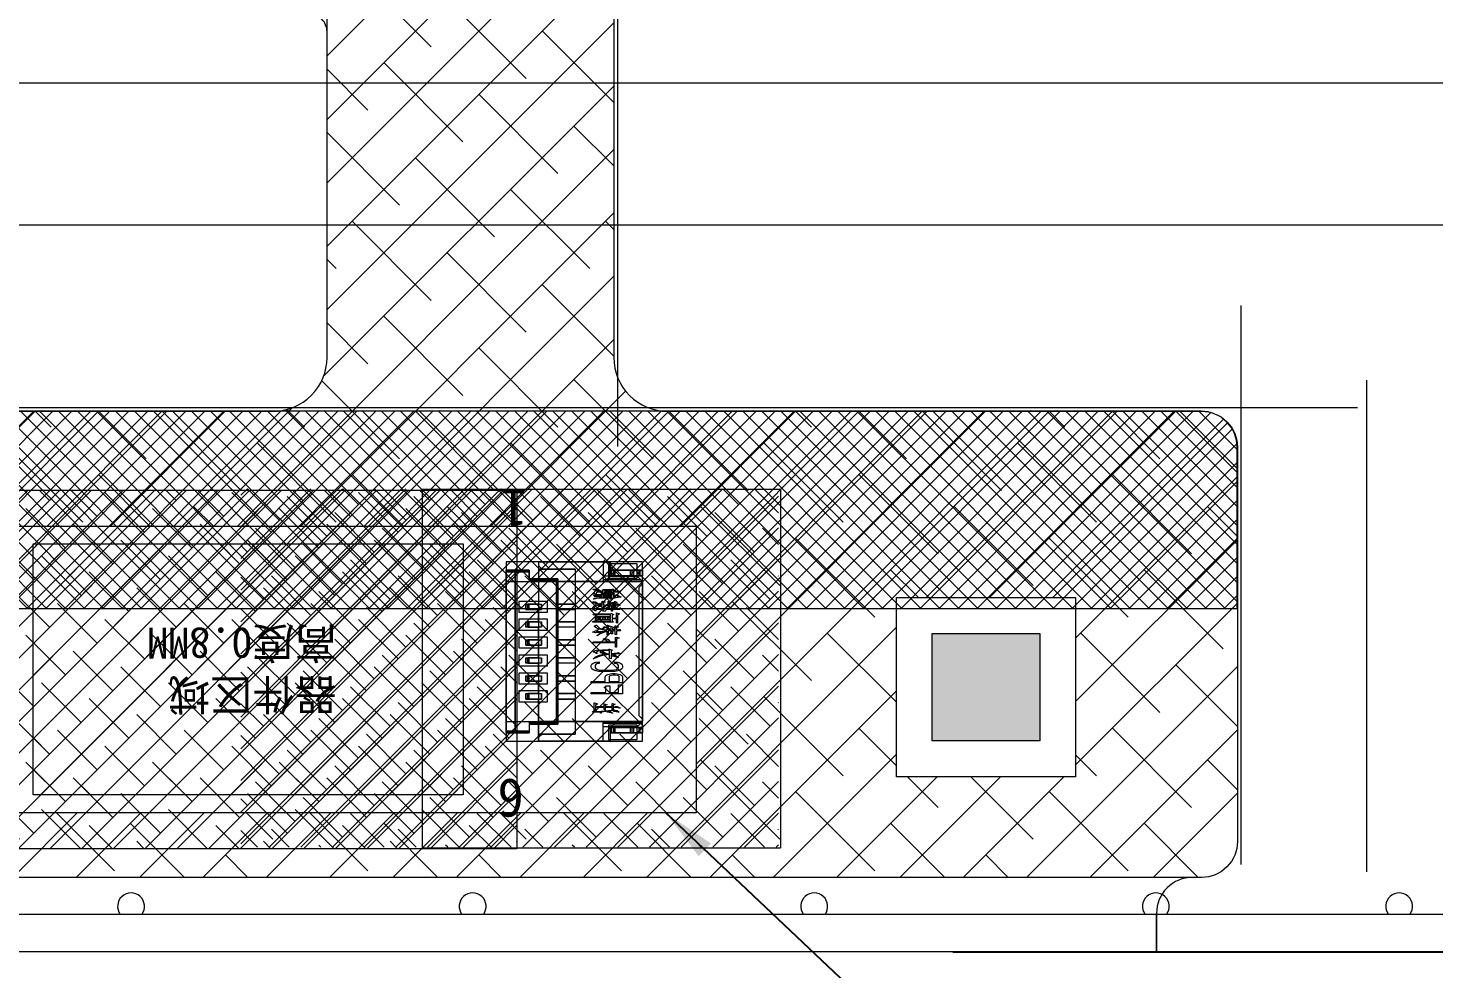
# Model space of a CAD drawing. Header units: inches. Extents: x 4091 to 6273, y -6229 to -5636.
# Drawn here: x 5354.78 to 5394, y -5918.17 to -5891.93 of the extents above; entities that cross this region are included whole.
import ezdxf
from ezdxf.lldxf.tags import DXFTag

# ---------------------------------------------------------------- set-up
doc = ezdxf.new("R2010")
doc.units = ezdxf.units.IN
doc.header["$LTSCALE"] = 0.5
doc.header["$MEASUREMENT"] = 0
doc.header["$PDMODE"] = 35
doc.layers.get('0').update_dxf_attribs({"lineweight": 0})
doc.layers.get('Defpoints').update_dxf_attribs({"lineweight": 0})
for name, color, linetype, lineweight in [('BL', 7, 'CENTER2', 13), ('DIM', 4, 'Continuous', 0), ('FPC', 35, 'Continuous', 0), ('LCM', 2, 'Continuous', 0), ('标注', 3, 'Continuous', 13)]:
    doc.layers.add(name, color=color, linetype=linetype, lineweight=lineweight)
doc.layers.add('BL1_Housing', color=7, linetype='Continuous')
doc.styles.get("Standard").update_dxf_attribs({"font": ''})
doc.styles.add('宋体', font='', dxfattribs={"width": 0.8, "height": 3.5})
doc.styles.add('宋体字', font='')
doc.styles.get('Standard').set_extended_font_data('SimSun')
doc.styles.get('宋体').set_extended_font_data('SimSun')
doc.styles.get('宋体字').set_extended_font_data('SimSun')
tags = doc.linetypes.add('CENTER2', pattern=[1.125, 0.75, -0.125, 0.125, -0.125]).pattern_tags.tags
tags[10:11] = [DXFTag(74, 4), DXFTag(75, 0), DXFTag(340, '0'), DXFTag(46, 1.0), DXFTag(50, 0.0), DXFTag(44, 0.0), DXFTag(45, 0.0)]
tags[8:9] = [DXFTag(74, 4), DXFTag(75, 0), DXFTag(340, '0'), DXFTag(46, 1.0), DXFTag(50, 0.0), DXFTag(44, 0.0), DXFTag(45, 0.0)]
tags[6:7] = [DXFTag(74, 4), DXFTag(75, 0), DXFTag(340, '0'), DXFTag(46, 1.0), DXFTag(50, 0.0), DXFTag(44, 0.0), DXFTag(45, 0.0)]
tags[4:5] = [DXFTag(74, 4), DXFTag(75, 0), DXFTag(340, '0'), DXFTag(46, 1.0), DXFTag(50, 0.0), DXFTag(44, 0.0), DXFTag(45, 0.0)]
tags = doc.linetypes.add('JIS_02_0.7', pattern=[1.35, 0.75, -0.6]).pattern_tags.tags
tags[6:7] = [DXFTag(74, 4), DXFTag(75, 0), DXFTag(340, '0'), DXFTag(46, 1.0), DXFTag(50, 0.0), DXFTag(44, 0.0), DXFTag(45, 0.0)]
tags[4:5] = [DXFTag(74, 4), DXFTag(75, 0), DXFTag(340, '0'), DXFTag(46, 1.0), DXFTag(50, 0.0), DXFTag(44, 0.0), DXFTag(45, 0.0)]
doc.dimstyles.new('123', dxfattribs={"dimtxt": 1.5, "dimasz": 1.2, "dimexe": 0.5, "dimexo": 0.5, "dimgap": 0.8, "dimtad": 1, "dimdsep": 46, "dimtxsty": 'Standard', "dimcen": 2.5, "dimadec": 0, "dimazin": 0, "dimtp": 0.01, "dimtm": 0.01, "dimtfac": 1, "dimtofl": 0, "dimtmove": 0, "dimatfit": 3, "dimfxl": 1, "dimtolj": 1, "dimtzin": 0, "dimarcsym": 0})
doc.dimstyles.new('LCM-DC', dxfattribs={"dimtxt": 4, "dimasz": 3, "dimexe": 1.25, "dimexo": 2, "dimtad": 1, "dimdsep": 46, "dimtxsty": '宋体', "dimcen": 2.5, "dimclrd": 256, "dimclre": 256, "dimclrt": 256, "dimadec": 0, "dimazin": 0, "dimtfac": 1, "dimtmove": 0, "dimatfit": 3, "dimfxl": 1, "dimarcsym": 0})
pattern_1 = [(45, (1446.84514, -939.44744), (-0.44194174, 0.44194174), []), (135, (1446.84514, -939.44744), (-1.325825215, 0.44194174), [1.5625, -0.9375])]

# ---------------------------------------------------------------- blocks, each defined once
blk = doc.blocks.new('Q3233343')
at = {"color": 7, "linetype": 'Continuous'}
for p, q in [((246.279, -527.771), (246.279, -532.771)), ((246.279, -527.771), (248.279, -527.771)), ((246.279, -527.771), (246.279, -528.241)), ((248.279, -527.771), (246.279, -527.771)), ((246.279, -527.771), (246.279, -528.946)), ((246.279, -527.871), (246.379, -527.971)), ((246.379, -527.971), (246.279, -527.871)), ((248.079, -527.771), (248.079, -528.318)), ((248.279, -528.168), (248.279, -527.771)), ((248.279, -527.771), (248.279, -528.168)), ((246.019, -528.001), (245.379, -528.001)), ((245.379, -532.541), (245.379, -528.001)), ((245.379, -528.001), (246.019, -528.001)), ((245.379, -528.001), (245.379, -532.541)), ((246.019, -528.051), (245.379, -528.051)), ((245.379, -528.051), (246.019, -528.051)), ((245.629, -528.001), (245.629, -532.541)), ((246.019, -528.001), (246.019, -528.291)), ((246.019, -528.001), (246.019, -528.291)), ((246.819, -528.241), (246.019, -528.241)), ((246.019, -528.241), (246.819, -528.241)), ((246.769, -528.291), (246.019, -528.291)), ((246.019, -528.291), (246.769, -528.291)), ((246.279, -527.971), (247.299, -527.971)), ((247.299, -527.971), (246.279, -527.971)), ((246.769, -528.291), (246.769, -532.251)), ((246.769, -528.291), (246.769, -532.251)), ((246.819, -528.241), (246.819, -528.246)), ((246.819, -532.301), (246.819, -528.241)), ((246.819, -528.241), (246.819, -532.301)), ((247.299, -527.971), (247.299, -532.571)), ((247.299, -527.971), (247.299, -532.571)), ((249.029, -528.168), (248.079, -528.168)), ((249.129, -528.268), (248.079, -528.268)), ((248.279, -528.006), (249.179, -528.006)), ((249.179, -528.006), (248.279, -528.006)), ((248.279, -528.156), (249.179, -528.156)), ((249.179, -528.156), (248.279, -528.156)), ((248.279, -528.168), (249.029, -528.168)), ((248.329, -528.156), (248.329, -528.006)), ((248.379, -528.006), (248.379, -528.156)), ((248.404, -528.006), (248.404, -528.156)), ((248.848, -528.156), (248.848, -528.006)), ((248.879, -528.006), (248.879, -528.156)), ((248.929, -528.006), (248.929, -528.156)), ((249.179, -528.318), (249.029, -528.168)), ((249.179, -528.318), (249.029, -528.168)), ((249.079, -528.006), (249.079, -528.156)), ((249.104, -528.006), (249.104, -528.156)), ((249.179, -528.156), (249.179, -528.006)), ((249.179, -528.006), (249.179, -528.156)), ((245.379, -528.318), (248.279, -528.318)), ((249.179, -528.318), (246.279, -528.318)), ((247.801, -528.533), (247.815, -528.528)), ((247.801, -528.544), (247.801, -528.533)), ((247.815, -528.549), (247.801, -528.544)), ((247.801, -528.698), (247.829, -528.687)), ((247.815, -528.528), (247.857, -528.523)), ((247.885, -528.554), (247.815, -528.549)), ((247.815, -528.655), (247.885, -528.554)), ((247.885, -528.671), (247.815, -528.655)), ((247.829, -528.687), (247.857, -528.682)), ((247.857, -528.523), (247.913, -528.528)), ((247.857, -528.682), (248.318, -528.682)), ((247.899, -528.613), (247.885, -528.671)), ((247.913, -528.56), (247.899, -528.592)), ((247.899, -528.592), (248.08, -528.592)), ((248.08, -528.613), (247.899, -528.613)), ((247.913, -528.528), (247.955, -528.544)), ((247.997, -528.576), (247.913, -528.56)), ((247.955, -528.544), (248.01, -528.576)), ((248.01, -528.576), (247.997, -528.576)), ((248.024, -528.655), (248.038, -528.639)), ((248.038, -528.661), (248.024, -528.655)), ((248.038, -528.639), (248.08, -528.639)), ((248.402, -528.661), (248.038, -528.661)), ((248.052, -528.56), (248.08, -528.544)), ((248.066, -528.565), (248.052, -528.56)), ((248.08, -528.565), (248.066, -528.565)), ((248.08, -528.544), (248.318, -528.544)), ((248.08, -528.592), (248.08, -528.565)), ((248.08, -528.639), (248.08, -528.613)), ((248.122, -528.565), (248.122, -528.592)), ((248.332, -528.565), (248.122, -528.565)), ((248.122, -528.592), (248.332, -528.592)), ((248.122, -528.613), (248.122, -528.639)), ((248.332, -528.613), (248.122, -528.613)), ((248.122, -528.639), (248.332, -528.639)), ((248.318, -528.544), (248.346, -528.533)), ((248.318, -528.682), (248.332, -528.671)), ((248.332, -528.592), (248.332, -528.565)), ((248.332, -528.639), (248.332, -528.613)), ((248.332, -528.671), (248.346, -528.671)), ((248.346, -528.533), (248.36, -528.533)), ((248.346, -528.671), (248.388, -528.692)), ((248.36, -528.533), (248.402, -528.56)), ((248.402, -528.56), (248.36, -528.57)), ((248.36, -528.57), (248.36, -528.592)), ((248.36, -528.592), (248.513, -528.592)), ((248.36, -528.613), (248.36, -528.639)), ((248.569, -528.613), (248.36, -528.613)), ((248.36, -528.639), (248.402, -528.661)), ((248.43, -528.698), (248.443, -528.687)), ((248.443, -528.687), (248.457, -528.682)), ((248.457, -528.682), (248.499, -528.703)), ((248.513, -528.592), (248.541, -528.581)), ((248.541, -528.581), (248.569, -528.613)), ((249.079, -528.486), (249.179, -528.386)), ((249.179, -528.386), (249.079, -528.486)), ((249.079, -528.486), (249.079, -532.056)), ((249.079, -528.486), (249.079, -532.056)), ((249.179, -528.318), (249.179, -532.223)), ((249.179, -528.318), (249.179, -532.223)), ((245.929, -528.946), (246.359, -528.946)), ((245.929, -528.946), (245.929, -529.096)), ((245.979, -528.946), (245.979, -529.096)), ((246.279, -528.946), (245.979, -528.946)), ((245.979, -528.946), (245.979, -529.096)), ((246.009, -528.946), (246.009, -529.096)), ((246.359, -529.096), (246.359, -528.946)), ((247.299, -528.946), (246.819, -528.946)), ((246.819, -528.946), (247.299, -528.946)), ((247.787, -528.894), (247.815, -528.884)), ((247.815, -528.905), (247.787, -528.894)), ((247.787, -529.07), (247.801, -529.027)), ((247.801, -529.07), (247.787, -529.07)), ((247.801, -528.703), (247.801, -528.698)), ((247.843, -528.708), (247.801, -528.703)), ((247.801, -529.027), (247.843, -528.985)), ((247.815, -529.075), (247.801, -529.07)), ((247.815, -528.804), (247.829, -528.793)), ((247.829, -528.809), (247.815, -528.804)), ((247.815, -528.884), (247.857, -528.884)), ((247.885, -528.942), (247.815, -528.905)), ((247.885, -528.99), (247.815, -529.07)), ((247.815, -529.07), (247.815, -529.075)), ((247.815, -529.085), (247.871, -529.075)), ((247.829, -528.74), (247.857, -528.724)), ((248.052, -528.74), (247.829, -528.74)), ((247.829, -528.793), (247.885, -528.777)), ((247.885, -528.788), (247.829, -528.809)), ((247.871, -528.719), (247.843, -528.708)), ((247.843, -528.985), (247.899, -528.953)), ((247.857, -528.724), (248.052, -528.724)), ((247.857, -528.884), (247.885, -528.894)), ((247.885, -528.719), (247.871, -528.719)), ((247.871, -529.075), (248.136, -529.075)), ((247.885, -528.703), (247.885, -528.719)), ((248.052, -528.703), (247.885, -528.703)), ((247.885, -528.777), (247.969, -528.767)), ((247.955, -528.783), (247.885, -528.788)), ((247.885, -528.894), (247.941, -528.937)), ((247.899, -528.953), (247.885, -528.942)), ((247.927, -528.979), (247.885, -528.99)), ((247.969, -529.027), (247.927, -528.979)), ((247.941, -528.937), (248.052, -528.916)), ((248.332, -528.783), (247.955, -528.783)), ((248.052, -528.942), (247.955, -528.963)), ((247.955, -528.963), (247.983, -529)), ((247.969, -528.767), (248.052, -528.762)), ((248.052, -529.011), (247.969, -529.027)), ((247.983, -529), (248.052, -528.985)), ((248.052, -528.724), (248.052, -528.703)), ((248.052, -528.762), (248.052, -528.74)), ((248.052, -528.868), (248.066, -528.862)), ((248.052, -528.916), (248.052, -528.868)), ((248.052, -528.985), (248.052, -528.942)), ((248.052, -529.064), (248.052, -529.011)), ((248.094, -529.064), (248.052, -529.064)), ((248.066, -528.862), (248.136, -528.889)), ((248.094, -528.703), (248.094, -528.724)), ((248.192, -528.703), (248.094, -528.703)), ((248.094, -528.724), (248.192, -528.724)), ((248.094, -528.74), (248.094, -528.762)), ((248.192, -528.74), (248.094, -528.74)), ((248.094, -528.762), (248.192, -528.762)), ((248.136, -528.894), (248.094, -528.905)), ((248.094, -528.905), (248.094, -528.979)), ((248.094, -528.979), (248.164, -528.969)), ((248.22, -528.99), (248.094, -529.006)), ((248.094, -529.006), (248.094, -529.064)), ((248.136, -528.889), (248.136, -528.894)), ((248.136, -529.075), (248.192, -529.038)), ((248.164, -528.969), (248.178, -528.958)), ((248.178, -528.958), (248.192, -528.958)), ((248.206, -529.043), (248.178, -529.075)), ((248.178, -529.075), (248.318, -529.075)), ((248.192, -528.724), (248.192, -528.703)), ((248.192, -528.762), (248.192, -528.74)), ((248.192, -528.958), (248.22, -528.974)), ((248.192, -529.038), (248.206, -529.043)), ((248.22, -528.703), (248.22, -528.724)), ((248.318, -528.703), (248.22, -528.703)), ((248.22, -528.724), (248.318, -528.724)), ((248.22, -528.74), (248.22, -528.762)), ((248.318, -528.74), (248.22, -528.74)), ((248.22, -528.762), (248.318, -528.762)), ((248.22, -528.974), (248.22, -528.862)), ((248.22, -528.862), (248.29, -528.889)), ((248.22, -529.059), (248.22, -528.99)), ((248.248, -529.059), (248.22, -529.059)), ((248.29, -528.894), (248.248, -528.905)), ((248.248, -528.905), (248.248, -528.942)), ((248.248, -528.942), (248.318, -528.921)), ((248.402, -528.937), (248.248, -528.958)), ((248.248, -528.958), (248.248, -529.059)), ((248.248, -528.985), (248.29, -528.979)), ((248.262, -529.006), (248.248, -529)), ((248.318, -529.006), (248.262, -529.006)), ((248.276, -528.804), (248.332, -528.783)), ((248.276, -528.809), (248.276, -528.804)), ((248.29, -528.809), (248.276, -528.809)), ((248.388, -528.783), (248.29, -528.809)), ((248.29, -528.889), (248.29, -528.894)), ((248.29, -528.979), (248.318, -528.985)), ((248.318, -528.724), (248.318, -528.703)), ((248.318, -528.762), (248.318, -528.74)), ((248.318, -528.921), (248.346, -528.905)), ((248.318, -528.985), (248.346, -528.985)), ((248.374, -529.022), (248.318, -529.006)), ((248.318, -529.075), (248.318, -529.027)), ((248.318, -529.027), (248.332, -529.027)), ((248.332, -529.027), (248.402, -529.054)), ((248.346, -528.905), (248.36, -528.905)), ((248.346, -528.985), (248.388, -529.011)), ((248.402, -529.054), (248.346, -529.064)), ((248.346, -529.064), (248.346, -529.075)), ((248.346, -529.075), (248.485, -529.075)), ((248.388, -528.692), (248.36, -528.703)), ((248.36, -528.724), (248.43, -528.698)), ((248.36, -528.703), (248.36, -528.724)), ((248.43, -528.719), (248.36, -528.735)), ((248.36, -528.735), (248.36, -528.767)), ((248.36, -528.767), (248.374, -528.767)), ((248.36, -528.905), (248.402, -528.931)), ((248.374, -528.767), (248.43, -528.751)), ((248.388, -529.016), (248.374, -529.022)), ((248.499, -528.762), (248.388, -528.783)), ((248.388, -529.011), (248.388, -529.016)), ((248.402, -528.878), (248.416, -528.873)), ((248.402, -528.931), (248.402, -528.878)), ((248.402, -529.032), (248.402, -528.937)), ((248.43, -529.038), (248.402, -529.032)), ((248.416, -528.873), (248.471, -528.9)), ((248.43, -528.751), (248.43, -528.719)), ((248.471, -528.9), (248.43, -528.916)), ((248.43, -528.916), (248.43, -529.038)), ((248.443, -528.953), (248.457, -528.942)), ((248.443, -528.963), (248.443, -528.953)), ((248.457, -528.974), (248.443, -528.963)), ((248.457, -528.942), (248.485, -528.942)), ((248.541, -528.985), (248.457, -528.974)), ((248.499, -528.708), (248.471, -528.714)), ((248.471, -528.714), (248.471, -528.74)), ((248.471, -528.74), (248.527, -528.73)), ((248.485, -528.942), (248.513, -528.947)), ((248.485, -529.075), (248.513, -529.07)), ((248.499, -528.703), (248.499, -528.708)), ((248.583, -528.751), (248.499, -528.762)), ((248.513, -528.947), (248.527, -528.958)), ((248.513, -529.07), (248.527, -529.07)), ((248.527, -528.73), (248.541, -528.73)), ((248.527, -528.958), (248.555, -528.985)), ((248.527, -529.07), (248.555, -529.101)), ((248.541, -528.73), (248.583, -528.751)), ((248.555, -528.985), (248.541, -528.985)), ((245.929, -529.096), (246.359, -529.096)), ((245.929, -529.446), (246.359, -529.446)), ((245.929, -529.446), (245.929, -529.596)), ((245.979, -529.096), (246.279, -529.096)), ((245.979, -529.446), (245.979, -529.596)), ((246.279, -529.446), (245.979, -529.446)), ((245.979, -529.446), (245.979, -529.596)), ((246.009, -529.446), (246.009, -529.596)), ((246.279, -529.446), (246.279, -529.096)), ((246.359, -529.596), (246.359, -529.446)), ((247.299, -529.096), (246.819, -529.096)), ((246.819, -529.096), (247.299, -529.096)), ((247.299, -529.446), (246.819, -529.446)), ((246.819, -529.446), (247.299, -529.446)), ((247.787, -529.107), (247.815, -529.085)), ((247.815, -529.112), (247.787, -529.107)), ((247.787, -529.447), (247.815, -529.42)), ((247.801, -529.452), (247.787, -529.447)), ((247.801, -529.245), (247.815, -529.224)), ((247.815, -529.25), (247.801, -529.245)), ((248.374, -529.452), (247.801, -529.452)), ((247.843, -529.123), (247.815, -529.112)), ((247.815, -529.224), (248.276, -529.224)), ((247.871, -529.25), (247.815, -529.25)), ((247.815, -529.42), (247.871, -529.42)), ((247.871, -529.139), (247.843, -529.123)), ((247.885, -529.101), (247.871, -529.107)), ((247.871, -529.107), (247.885, -529.133)), ((247.885, -529.133), (247.871, -529.139)), ((247.871, -529.42), (247.871, -529.25)), ((248.108, -529.101), (247.885, -529.101)), ((247.899, -529.25), (247.899, -529.293)), ((248.29, -529.25), (247.899, -529.25)), ((247.899, -529.293), (248.29, -529.293)), ((247.899, -529.319), (247.899, -529.362)), ((248.01, -529.319), (247.899, -529.319)), ((247.899, -529.362), (248.01, -529.362)), ((247.899, -529.383), (247.899, -529.42)), ((248.29, -529.383), (247.899, -529.383)), ((247.899, -529.42), (248.29, -529.42)), ((248.01, -529.362), (248.01, -529.319)), ((248.052, -529.319), (248.052, -529.362)), ((248.15, -529.319), (248.052, -529.319)), ((248.052, -529.362), (248.15, -529.362)), ((248.066, -529.144), (248.108, -529.101)), ((248.136, -529.154), (248.066, -529.144)), ((248.164, -529.101), (248.136, -529.154)), ((248.15, -529.362), (248.15, -529.319)), ((248.318, -529.101), (248.164, -529.101)), ((248.192, -529.319), (248.192, -529.362)), ((248.29, -529.319), (248.192, -529.319)), ((248.192, -529.362), (248.29, -529.362)), ((248.276, -529.224), (248.304, -529.213)), ((248.29, -529.293), (248.29, -529.25)), ((248.29, -529.362), (248.29, -529.319)), ((248.29, -529.42), (248.29, -529.383)), ((248.304, -529.213), (248.318, -529.213)), ((248.318, -529.149), (248.318, -529.101)), ((248.346, -529.149), (248.318, -529.149)), ((248.318, -529.213), (248.374, -529.239)), ((248.374, -529.245), (248.332, -529.255)), ((248.332, -529.255), (248.332, -529.351)), ((248.332, -529.351), (248.457, -529.324)), ((248.457, -529.356), (248.332, -529.367)), ((248.332, -529.367), (248.332, -529.415)), ((248.332, -529.415), (248.374, -529.452)), ((248.346, -529.101), (248.346, -529.149)), ((248.555, -529.101), (248.346, -529.101)), ((248.374, -529.239), (248.374, -529.245)), ((248.457, -529.324), (248.457, -529.192)), ((248.457, -529.192), (248.541, -529.218)), ((248.457, -529.468), (248.457, -529.356)), ((248.485, -529.478), (248.457, -529.468)), ((248.541, -529.224), (248.485, -529.245)), ((248.485, -529.245), (248.485, -529.478)), ((248.541, -529.218), (248.541, -529.224)), ((246.359, -529.596), (245.929, -529.596)), ((245.979, -529.596), (246.279, -529.596)), ((246.279, -529.946), (246.279, -529.596)), ((247.299, -529.596), (246.819, -529.596)), ((247.299, -529.596), (246.819, -529.596)), ((247.787, -529.733), (247.829, -529.712)), ((247.871, -529.749), (247.787, -529.733)), ((247.829, -529.563), (247.857, -529.558)), ((247.885, -529.611), (247.829, -529.563)), ((247.829, -529.712), (247.941, -529.654)), ((247.857, -529.558), (247.871, -529.542)), ((247.871, -529.542), (247.885, -529.532)), ((247.885, -529.744), (247.871, -529.749)), ((247.885, -529.532), (247.899, -529.537)), ((247.927, -529.632), (247.885, -529.611)), ((248.024, -529.744), (247.885, -529.744)), ((247.899, -529.537), (247.913, -529.558)), ((247.955, -529.654), (247.899, -529.712)), ((247.899, -529.712), (248.08, -529.712)), ((247.913, -529.558), (247.955, -529.595)), ((247.913, -529.824), (247.969, -529.776)), ((247.913, -529.829), (247.913, -529.824)), ((247.927, -529.824), (247.913, -529.829)), ((247.969, -529.648), (247.927, -529.632)), ((247.997, -529.781), (247.927, -529.824)), ((247.941, -529.654), (247.955, -529.654)), ((247.955, -529.595), (247.983, -529.622)), ((248.052, -529.67), (247.969, -529.648)), ((247.969, -529.776), (248.024, -529.744)), ((247.983, -529.622), (248.024, -529.643)), ((248.192, -529.707), (247.997, -529.781)), ((248.024, -529.643), (248.08, -529.606)), ((248.136, -529.611), (248.052, -529.648)), ((248.052, -529.648), (248.136, -529.664)), ((248.164, -529.68), (248.052, -529.67)), ((248.08, -529.606), (248.108, -529.585)), ((248.08, -529.712), (248.164, -529.68)), ((248.108, -529.585), (248.108, -529.569)), ((248.108, -529.569), (248.178, -529.601)), ((248.178, -529.601), (248.136, -529.611)), ((248.136, -529.664), (248.192, -529.67)), ((248.192, -529.537), (248.206, -529.532)), ((248.192, -529.67), (248.192, -529.537)), ((248.192, -529.818), (248.192, -529.707)), ((248.22, -529.818), (248.192, -529.818)), ((248.206, -529.532), (248.276, -529.563)), ((248.276, -529.563), (248.22, -529.579)), ((248.22, -529.579), (248.22, -529.67)), ((248.22, -529.67), (248.304, -529.67)), ((248.22, -529.696), (248.22, -529.818)), ((248.304, -529.696), (248.22, -529.696)), ((248.304, -529.67), (248.304, -529.574)), ((248.304, -529.574), (248.318, -529.574)), ((248.304, -529.776), (248.304, -529.696)), ((248.346, -529.781), (248.304, -529.776)), ((248.318, -529.574), (248.388, -529.601)), ((248.388, -529.601), (248.346, -529.617)), ((248.346, -529.617), (248.346, -529.67)), ((248.346, -529.67), (248.416, -529.67)), ((248.346, -529.696), (248.346, -529.781)), ((248.416, -529.696), (248.346, -529.696)), ((248.416, -529.558), (248.43, -529.553)), ((248.416, -529.67), (248.416, -529.558)), ((248.416, -529.792), (248.416, -529.696)), ((248.457, -529.797), (248.416, -529.792)), ((248.43, -529.553), (248.513, -529.579)), ((248.513, -529.585), (248.457, -529.606)), ((248.457, -529.606), (248.457, -529.67)), ((248.457, -529.67), (248.513, -529.664)), ((248.457, -529.696), (248.457, -529.797)), ((248.569, -529.696), (248.457, -529.696)), ((248.513, -529.579), (248.513, -529.585)), ((248.513, -529.664), (248.527, -529.659)), ((248.527, -529.659), (248.555, -529.659)), ((248.555, -529.659), (248.569, -529.696)), ((245.929, -529.946), (246.359, -529.946)), ((245.929, -529.946), (245.929, -530.096)), ((245.929, -530.096), (246.359, -530.096)), ((245.979, -529.946), (245.979, -530.096)), ((246.279, -529.946), (245.979, -529.946)), ((245.979, -529.946), (245.979, -530.096)), ((245.979, -530.096), (246.279, -530.096)), ((246.009, -529.946), (246.009, -530.096)), ((246.279, -530.446), (246.279, -530.096)), ((246.359, -530.096), (246.359, -529.946)), ((247.299, -529.946), (246.819, -529.946)), ((246.819, -529.946), (247.299, -529.946)), ((247.299, -530.096), (246.819, -530.096)), ((246.819, -530.096), (247.299, -530.096)), ((247.773, -530.025), (247.815, -529.999)), ((247.787, -530.031), (247.773, -530.025)), ((248.43, -530.031), (247.787, -530.031)), ((247.801, -530.28), (247.843, -530.248)), ((247.815, -529.999), (248.234, -529.999)), ((247.843, -530.248), (247.899, -530.233)), ((247.899, -530.233), (248.234, -530.217)), ((248.262, -530.243), (247.941, -530.264)), ((248.08, -529.925), (248.094, -529.919)), ((248.094, -529.935), (248.08, -529.925)), ((248.094, -529.919), (248.136, -529.914)), ((248.15, -529.956), (248.094, -529.935)), ((248.136, -529.914), (248.178, -529.919)), ((248.22, -529.988), (248.15, -529.956)), ((248.178, -529.919), (248.206, -529.925)), ((248.206, -529.925), (248.22, -529.94)), ((248.22, -529.94), (248.276, -529.999)), ((248.234, -529.999), (248.22, -529.988)), ((248.234, -530.217), (248.248, -530.206)), ((248.248, -530.206), (248.262, -530.201)), ((248.262, -530.201), (248.346, -530.233)), ((248.262, -530.323), (248.262, -530.243)), ((248.276, -529.999), (248.43, -529.999)), ((248.346, -530.233), (248.304, -530.243)), ((248.304, -530.243), (248.304, -530.323)), ((248.43, -529.877), (248.457, -529.866)), ((248.43, -529.999), (248.43, -529.877)), ((248.43, -530.148), (248.43, -530.031)), ((248.457, -530.153), (248.43, -530.148)), ((248.457, -529.866), (248.527, -529.893)), ((248.527, -529.898), (248.457, -529.914)), ((248.457, -529.914), (248.457, -530.153)), ((248.527, -529.893), (248.527, -529.898)), ((245.929, -530.446), (246.359, -530.446)), ((245.929, -530.446), (245.929, -530.596)), ((246.359, -530.596), (245.929, -530.596)), ((245.979, -530.446), (245.979, -530.596)), ((246.279, -530.446), (245.979, -530.446)), ((245.979, -530.446), (245.979, -530.596)), ((245.979, -530.596), (246.279, -530.596)), ((246.009, -530.446), (246.009, -530.596)), ((246.279, -530.946), (246.279, -530.596)), ((246.359, -530.596), (246.359, -530.446)), ((247.299, -530.446), (246.819, -530.446)), ((246.819, -530.446), (247.299, -530.446)), ((247.299, -530.596), (246.819, -530.596)), ((247.299, -530.596), (246.819, -530.596)), ((247.745, -530.657), (247.764, -530.622)), ((247.764, -530.622), (247.801, -530.594)), ((247.815, -530.286), (247.801, -530.28)), ((247.801, -530.472), (247.885, -530.413)), ((247.801, -530.477), (247.801, -530.472)), ((247.815, -530.477), (247.801, -530.477)), ((247.801, -530.594), (247.876, -530.566)), ((247.843, -530.286), (247.815, -530.286)), ((247.899, -530.434), (247.815, -530.477)), ((247.857, -530.296), (247.843, -530.286)), ((247.885, -530.323), (247.857, -530.296)), ((247.876, -530.629), (247.857, -530.657)), ((247.876, -530.566), (247.97, -530.559)), ((247.914, -530.608), (247.876, -530.629)), ((247.913, -530.323), (247.885, -530.323)), ((247.885, -530.413), (247.983, -530.376)), ((247.941, -530.264), (247.899, -530.275)), ((247.899, -530.275), (247.899, -530.286)), ((247.899, -530.286), (247.913, -530.323)), ((247.997, -530.397), (247.899, -530.434)), ((247.97, -530.601), (247.914, -530.608)), ((247.97, -530.559), (247.97, -530.601)), ((247.983, -530.376), (248.094, -530.349)), ((247.997, -530.302), (248.01, -530.291)), ((248.01, -530.307), (247.997, -530.302)), ((248.108, -530.371), (247.997, -530.397)), ((248.01, -530.291), (248.052, -530.28)), ((248.052, -530.312), (248.01, -530.307)), ((248.052, -530.28), (248.08, -530.28)), ((248.164, -530.333), (248.052, -530.312)), ((248.08, -530.28), (248.108, -530.291)), ((248.094, -530.349), (248.262, -530.323)), ((248.108, -530.291), (248.178, -530.323)), ((248.262, -530.355), (248.108, -530.371)), ((248.178, -530.333), (248.164, -530.333)), ((248.178, -530.323), (248.178, -530.333)), ((248.262, -530.466), (248.262, -530.355)), ((248.304, -530.472), (248.262, -530.466)), ((248.304, -530.323), (248.485, -530.307)), ((248.569, -530.339), (248.304, -530.355)), ((248.304, -530.355), (248.304, -530.472)), ((248.332, -530.387), (248.346, -530.376)), ((248.332, -530.402), (248.332, -530.387)), ((248.499, -530.434), (248.332, -530.402)), ((248.346, -530.376), (248.416, -530.376)), ((248.4, -530.601), (248.4, -530.559)), ((248.4, -530.559), (248.494, -530.566)), ((248.457, -530.608), (248.4, -530.601)), ((248.416, -530.376), (248.443, -530.392)), ((248.443, -530.392), (248.499, -530.429)), ((248.494, -530.629), (248.457, -530.608)), ((248.485, -530.307), (248.513, -530.302)), ((248.494, -530.566), (248.569, -530.594)), ((248.513, -530.657), (248.494, -530.629)), ((248.499, -530.429), (248.499, -530.434)), ((248.513, -530.302), (248.513, -530.296)), ((248.513, -530.296), (248.569, -530.339)), ((248.569, -530.594), (248.606, -530.622)), ((248.606, -530.622), (248.625, -530.657)), ((245.929, -530.946), (246.359, -530.946)), ((245.929, -530.946), (245.929, -531.096)), ((245.979, -530.946), (245.979, -531.096)), ((246.279, -530.946), (245.979, -530.946)), ((245.979, -530.946), (245.979, -531.096)), ((246.009, -530.946), (246.009, -531.096)), ((246.359, -531.096), (246.359, -530.946)), ((247.299, -530.946), (246.819, -530.946)), ((246.819, -530.946), (247.299, -530.946)), ((247.745, -530.719), (247.745, -530.657)), ((247.764, -530.754), (247.745, -530.719)), ((247.801, -530.782), (247.764, -530.754)), ((247.876, -530.81), (247.801, -530.782)), ((247.857, -530.657), (247.857, -530.719)), ((247.857, -530.719), (247.876, -530.747)), ((247.876, -530.747), (247.914, -530.768)), ((247.951, -530.824), (247.876, -530.81)), ((247.914, -530.768), (247.97, -530.782)), ((248.045, -530.831), (247.951, -530.824)), ((247.97, -530.782), (248.045, -530.789)), ((248.045, -530.789), (248.326, -530.789)), ((248.326, -530.831), (248.045, -530.831)), ((248.138, -530.977), (248.157, -530.943)), ((248.138, -531.103), (248.138, -530.977)), ((248.157, -530.943), (248.213, -530.915)), ((248.213, -530.915), (248.288, -530.894)), ((248.269, -530.949), (248.251, -530.97)), ((248.251, -530.97), (248.251, -531.103)), ((248.307, -530.936), (248.269, -530.949)), ((248.288, -530.894), (248.344, -530.887)), ((248.363, -530.929), (248.307, -530.936)), ((248.326, -530.789), (248.4, -530.782)), ((248.419, -530.824), (248.326, -530.831)), ((248.344, -530.887), (248.419, -530.887)), ((248.419, -530.929), (248.363, -530.929)), ((248.4, -530.782), (248.457, -530.768)), ((248.494, -530.81), (248.419, -530.824)), ((248.419, -530.887), (248.475, -530.894)), ((248.475, -530.936), (248.419, -530.929)), ((248.457, -530.768), (248.494, -530.747)), ((248.475, -530.894), (248.55, -530.915)), ((248.513, -530.949), (248.475, -530.936)), ((248.494, -530.747), (248.513, -530.719)), ((248.569, -530.782), (248.494, -530.81)), ((248.513, -530.719), (248.513, -530.657)), ((248.531, -530.97), (248.513, -530.949)), ((248.531, -531.103), (248.531, -530.97)), ((248.55, -530.915), (248.606, -530.943)), ((248.606, -530.754), (248.569, -530.782)), ((248.625, -530.719), (248.606, -530.754)), ((248.606, -530.943), (248.625, -530.977)), ((248.625, -530.657), (248.625, -530.719)), ((248.625, -530.977), (248.625, -531.145)), ((245.929, -531.096), (246.359, -531.096)), ((245.979, -531.096), (246.279, -531.096)), ((246.279, -531.446), (246.279, -531.096)), ((247.299, -531.096), (246.819, -531.096)), ((246.819, -531.096), (247.299, -531.096)), ((247.745, -531.145), (247.745, -531.103)), ((247.745, -531.103), (248.138, -531.103)), ((248.625, -531.145), (247.745, -531.145)), ((247.745, -531.451), (247.745, -531.41)), ((247.745, -531.41), (248.157, -531.41)), ((248.157, -531.41), (248.157, -531.228)), ((248.157, -531.228), (248.269, -531.228)), ((248.251, -531.103), (248.531, -531.103)), ((248.269, -531.228), (248.269, -531.41)), ((248.269, -531.41), (248.513, -531.41)), ((248.513, -531.2), (248.625, -531.2)), ((248.513, -531.41), (248.513, -531.2)), ((248.625, -531.2), (248.625, -531.451)), ((245.929, -531.446), (246.359, -531.446)), ((245.929, -531.446), (245.929, -531.596)), ((245.929, -531.596), (246.359, -531.596)), ((245.979, -531.446), (245.979, -531.596)), ((246.279, -531.446), (245.979, -531.446)), ((245.979, -531.446), (245.979, -531.596)), ((245.979, -531.596), (246.279, -531.596)), ((246.009, -531.446), (246.009, -531.596)), ((246.279, -532.771), (246.279, -531.596)), ((246.359, -531.596), (246.359, -531.446)), ((247.299, -531.446), (246.819, -531.446)), ((246.819, -531.446), (247.299, -531.446)), ((247.299, -531.596), (246.819, -531.596)), ((246.819, -531.596), (247.299, -531.596)), ((248.625, -531.451), (247.745, -531.451)), ((247.829, -531.706), (247.843, -531.706)), ((247.829, -531.919), (247.829, -531.706)), ((247.843, -531.706), (247.927, -531.733)), ((247.927, -531.738), (247.871, -531.754)), ((247.871, -531.754), (247.871, -531.807)), ((247.871, -531.807), (248.108, -531.807)), ((247.927, -531.733), (247.927, -531.738)), ((248.108, -531.727), (248.192, -531.754)), ((248.108, -531.807), (248.108, -531.727)), ((248.192, -531.754), (248.136, -531.77)), ((248.136, -531.77), (248.136, -531.807)), ((248.136, -531.807), (248.332, -531.807)), ((248.332, -531.717), (248.346, -531.717)), ((248.332, -531.807), (248.332, -531.717)), ((248.346, -531.717), (248.416, -531.738)), ((248.416, -531.743), (248.36, -531.765)), ((248.36, -531.765), (248.36, -531.897)), ((248.374, -531.823), (248.43, -531.802)), ((248.402, -531.834), (248.374, -531.823)), ((248.416, -531.738), (248.416, -531.743)), ((248.43, -531.802), (248.471, -531.802)), ((248.471, -531.802), (248.513, -531.818)), ((248.513, -531.818), (248.555, -531.844)), ((247.787, -531.951), (247.801, -531.94)), ((247.801, -531.961), (247.787, -531.951)), ((247.801, -531.94), (247.815, -531.935)), ((247.829, -531.966), (247.801, -531.961)), ((247.815, -531.935), (247.843, -531.929)), ((247.871, -531.924), (247.829, -531.919)), ((247.913, -531.961), (247.829, -531.966)), ((247.843, -531.929), (247.969, -531.94)), ((248.108, -531.834), (247.871, -531.834)), ((247.871, -531.834), (247.871, -531.924)), ((247.969, -531.961), (247.913, -531.961)), ((247.969, -531.94), (248.024, -531.935)), ((247.997, -531.966), (247.969, -531.961)), ((248.01, -531.982), (247.997, -531.966)), ((248.01, -531.988), (248.01, -531.982)), ((248.024, -531.988), (248.01, -531.988)), ((248.024, -531.935), (248.122, -531.924)), ((248.038, -531.961), (248.024, -531.961)), ((248.024, -531.961), (248.024, -531.988)), ((248.402, -531.903), (248.038, -531.961)), ((248.108, -531.892), (248.108, -531.834)), ((248.136, -531.903), (248.108, -531.892)), ((248.122, -531.924), (248.346, -531.903)), ((248.332, -531.834), (248.136, -531.834)), ((248.136, -531.834), (248.136, -531.903)), ((248.192, -531.956), (248.206, -531.951)), ((248.192, -531.961), (248.192, -531.956)), ((248.304, -531.982), (248.192, -531.961)), ((248.206, -531.951), (248.22, -531.94)), ((248.22, -531.94), (248.262, -531.94)), ((248.262, -531.94), (248.29, -531.945)), ((248.29, -531.945), (248.346, -531.988)), ((248.332, -531.993), (248.304, -531.982)), ((248.332, -531.897), (248.332, -531.834)), ((248.346, -531.903), (248.332, -531.897)), ((248.346, -531.993), (248.332, -531.993)), ((248.346, -531.982), (248.346, -531.993)), ((248.36, -531.897), (248.402, -531.897)), ((248.374, -531.924), (248.43, -531.919)), ((248.374, -531.935), (248.374, -531.924)), ((248.388, -531.94), (248.374, -531.935)), ((248.499, -531.961), (248.388, -531.94)), ((248.443, -531.834), (248.402, -531.834)), ((248.402, -531.897), (248.402, -531.903)), ((248.43, -531.919), (248.457, -531.913)), ((248.499, -531.839), (248.443, -531.834)), ((248.457, -531.913), (248.471, -531.919)), ((248.471, -531.919), (248.527, -531.961)), ((248.541, -531.85), (248.499, -531.839)), ((248.513, -531.966), (248.499, -531.961)), ((248.527, -531.961), (248.513, -531.966)), ((248.555, -531.85), (248.541, -531.85)), ((248.555, -531.844), (248.555, -531.85)), ((249.179, -532.156), (249.079, -532.056)), ((249.179, -532.156), (249.079, -532.056)), ((245.379, -532.223), (248.279, -532.223)), ((245.379, -532.491), (246.019, -532.491)), ((246.019, -532.491), (245.379, -532.491)), ((246.019, -532.541), (245.379, -532.541)), ((245.379, -532.541), (246.019, -532.541)), ((246.019, -532.251), (246.769, -532.251)), ((246.019, -532.251), (246.019, -532.541)), ((246.019, -532.251), (246.019, -532.541)), ((246.769, -532.251), (246.019, -532.251)), ((246.019, -532.301), (246.819, -532.301)), ((246.819, -532.301), (246.019, -532.301)), ((249.179, -532.223), (246.279, -532.223)), ((246.279, -532.301), (246.279, -532.771)), ((246.379, -532.571), (246.279, -532.671)), ((247.299, -532.571), (246.279, -532.571)), ((246.379, -532.571), (246.279, -532.671)), ((246.279, -532.571), (247.299, -532.571)), ((246.819, -532.296), (246.819, -532.301)), ((248.079, -532.771), (248.079, -532.223)), ((249.129, -532.273), (248.079, -532.273)), ((249.029, -532.373), (248.079, -532.373)), ((248.279, -532.373), (249.029, -532.373)), ((248.279, -532.373), (248.279, -532.771)), ((248.279, -532.373), (248.279, -532.771)), ((248.279, -532.386), (249.179, -532.386)), ((249.179, -532.386), (248.279, -532.386)), ((248.279, -532.536), (249.179, -532.536)), ((249.179, -532.536), (248.279, -532.536)), ((248.329, -532.536), (248.329, -532.386)), ((248.379, -532.386), (248.379, -532.536)), ((248.404, -532.386), (248.404, -532.536)), ((248.848, -532.536), (248.848, -532.386)), ((248.879, -532.386), (248.879, -532.536)), ((248.929, -532.386), (248.929, -532.536)), ((249.029, -532.373), (249.179, -532.223)), ((249.029, -532.373), (249.179, -532.223)), ((249.079, -532.386), (249.079, -532.536)), ((249.104, -532.386), (249.104, -532.536)), ((249.179, -532.536), (249.179, -532.386)), ((249.179, -532.386), (249.179, -532.536)), ((246.279, -532.771), (248.279, -532.771)), ((248.279, -532.771), (246.279, -532.771))]:
    blk.add_line(p, q, dxfattribs=at)
at = {"color": 4, "linetype": 'Continuous'}
for p, q in [((246.279, -528.871), (245.729, -528.871)), ((245.729, -529.171), (246.279, -529.171)), ((246.279, -529.371), (245.729, -529.371)), ((245.729, -529.671), (246.279, -529.671)), ((246.279, -529.871), (245.729, -529.871)), ((245.729, -530.171), (246.279, -530.171)), ((246.279, -530.371), (245.729, -530.371)), ((245.729, -530.671), (246.279, -530.671)), ((246.279, -530.871), (245.729, -530.871)), ((245.729, -531.171), (246.279, -531.171)), ((246.279, -531.371), (245.729, -531.371)), ((245.729, -531.671), (246.279, -531.671))]:
    blk.add_line(p, q, dxfattribs=at)
at = {"color": 7, "linetype": 'Continuous'}
blk.add_arc((246.769, -532.301), 0.05, 5.5468, 89.9999, dxfattribs=at)
at = {"color": 7, "linetype": 'Continuous', "extrusion": (0, 0, -1)}
for centre, major_axis, start_param, end_param in [((246.769, -528.241), (0.0354, 0.0354), 0.785398, 2.356194), ((246.769, -528.241), (0.0354, -0.0354), -0.688061, 0.785398), ((246.769, -532.301), (0.0354, -0.0354), 3.926991, 5.497787)]:
    blk.add_ellipse(centre, major_axis=major_axis, ratio=1, start_param=start_param, end_param=end_param, dxfattribs=at)
at = {"layer": 'DIM', "color": 6}
for points in [[(249.029, -528.221), (249.029, -527.821), (248.229, -527.821), (248.229, -528.221)], [(246.529, -529.171), (246.529, -528.871), (245.729, -528.871), (245.729, -529.171)], [(246.529, -529.671), (246.529, -529.371), (245.729, -529.371), (245.729, -529.671)], [(246.529, -530.171), (246.529, -529.871), (245.729, -529.871), (245.729, -530.171)], [(246.529, -530.671), (246.529, -530.371), (245.729, -530.371), (245.729, -530.671)], [(246.529, -531.171), (246.529, -530.871), (245.729, -530.871), (245.729, -531.171)], [(246.529, -531.671), (246.529, -531.371), (245.729, -531.371), (245.729, -531.671)], [(249.029, -532.721), (249.029, -532.321), (248.229, -532.321), (248.229, -532.721)]]:
    blk.add_lwpolyline(points, close=True, dxfattribs=at)
blk = doc.blocks.new('*D50')
at = {"layer": 'Defpoints', "color": 0}
for p in [(5398.136, -5916.646), (5407.712, -5916.646), (5378.579, -5917.689)]:
    blk.add_point(p, dxfattribs=at)
at = {"layer": '标注', "lineweight": -2}
for p, q in [((5407.712, -5913.646), (5407.712, -5894.09)), ((5400.136, -5916.646), (5408.962, -5916.646)), ((5407.712, -5917.689), (5407.712, -5916.646)), ((5380.579, -5917.689), (5408.962, -5917.689)), ((5407.712, -5920.689), (5407.712, -5923.689))]:
    blk.add_line(p, q, dxfattribs=at)
at = {"layer": '标注'}
for points in [[(5407.212, -5913.646), (5408.212, -5913.646), (5407.712, -5916.646)], [(5407.212, -5920.689), (5408.212, -5920.689), (5407.712, -5917.689)]]:
    blk.add_solid(points, dxfattribs=at)
at = {"layer": '标注', "insert": (5405.327, -5902.368), "char_height": 3.5, "attachment_point": 5, "rotation": 90, "style": '宋体'}
blk.add_mtext('1.04 max', dxfattribs=at)

msp = doc.modelspace()

# ---------------------------------------------------------------- hatches: boundary and pattern name
at = {"linetype": 'Continuous'}
h = msp.add_hatch(dxfattribs=at)
h.set_pattern_fill('ANSI38', color=8, scale=10, angle=180, style=0)
h.set_pattern_definition([(225, (9047.8436, -10019.7452), (0.88388348, -0.88388348), []), (315, (9047.8436, -10019.7452), (2.65165043, -0.88388348), [3.125, -1.875])])
edge = h.paths.add_edge_path()
edge.add_line((5350.4757, -5909.0648), (5345.8098, -5909.0648))
edge.add_line((5345.8098, -5909.0648), (5345.8098, -5903.6154))
edge.add_arc((5346.8098, -5903.6154), 1, 90, 180, ccw=False)
edge.add_line((5346.8098, -5902.6154), (5361.6198, -5902.6154))
edge.add_arc((5361.6198, -5901.1154), 1.5, 270, 360)
edge.add_line((5363.1198, -5901.1154), (5363.1198, -5853.8916))
edge.add_line((5363.1198, -5853.8916), (5371.1198, -5853.8916))
edge.add_line((5371.1198, -5853.8916), (5371.1198, -5901.1154))
edge.add_arc((5372.6198, -5901.1154), 1.5, 180, 270)
edge.add_line((5372.6198, -5902.6154), (5387.5198, -5902.6154))
edge.add_arc((5387.5198, -5903.6154), 1, 0, 90, ccw=False)
edge.add_line((5388.5198, -5903.6154), (5388.5198, -5914.6154))
edge.add_arc((5387.5198, -5914.6154), 1, -90, 0, ccw=False)
edge.add_line((5387.5198, -5915.6154), (5350.4757, -5915.6154))
edge.add_line((5350.4757, -5915.6154), (5350.4757, -5909.0648))
h.paths.add_polyline_path([(5373.4198, -5905.8154), (5373.4198, -5913.8154), (5354.4198, -5913.8154), (5354.4198, -5905.8154)], flags=16)
h.paths.add_polyline_path([(5384.0062, -5907.8099), (5384.0062, -5912.8099), (5379.0062, -5912.8099), (5379.0062, -5907.8099)], flags=16)
at = {"layer": 'FPC'}
h = msp.add_hatch(color=256, dxfattribs=at)
h.set_gradient(color1=(255, 127, 0), color2=(255, 140, 26), one_color=1, tint=0.55)
h.paths.add_polyline_path([(5380.0062, -5908.8099), (5383.0062, -5908.8099), (5383.0062, -5911.8099), (5380.0062, -5911.8099)])
at = {"layer": 'LCM'}
h = msp.add_hatch(dxfattribs=at)
h.set_pattern_fill('ANSI37', color=1, scale=3, style=0)
h.set_pattern_definition([(45, (805.0501, -327.9709), (-0.265165043, 0.265165043), []), (135, (805.0501, -327.9709), (-0.265165043, -0.265165043), [])])
h.paths.add_polyline_path([(5345.8098, -5908.1154), (5345.8098, -5903.6154, -0.4142136), (5346.8098, -5902.6154), (5387.5098, -5902.6154, -0.4142136), (5388.5098, -5903.6154), (5388.5098, -5908.1154)])
at = {"layer": '标注'}
h = msp.add_hatch(dxfattribs=at)
h.set_pattern_fill('ANSI38', color=2, scale=5, style=0)
h.set_pattern_definition(pattern_1)
h.paths.add_polyline_path([(5368.4198, -5904.8154), (5368.4198, -5914.8154), (5353.4198, -5914.8154), (5353.4198, -5904.8154)])
h = msp.add_hatch(dxfattribs=at)
h.set_pattern_fill('ANSI38', color=2, scale=5, style=0)
h.set_pattern_definition([(45, (1681.29594, -924.08923), (-0.44194174, 0.44194174), []), (135, (1681.29594, -924.08923), (-1.325825215, 0.44194174), [1.5625, -0.9375])])
h.paths.add_polyline_path([(5360.7197, -5914.7744), (5360.7197, -5904.7744), (5375.7197, -5904.7744), (5375.7197, -5914.7744)])
h = msp.add_hatch(dxfattribs=at)
h.set_pattern_fill('ANSI38', color=2, scale=5, style=0)
h.set_pattern_definition(pattern_1)
h.paths.add_polyline_path([(5366.9198, -5906.3154), (5366.9198, -5913.3154), (5354.9198, -5913.3154), (5354.9198, -5906.3154)])

# ---------------------------------------------------------------- linework, layer by layer
at = {"color": 2}
for p, q in [((5365.77, -5904.7886), (5375.77, -5904.7886)), ((5365.77, -5904.7886), (5365.77, -5914.7886)), ((5375.77, -5904.7886), (5375.77, -5914.7886)), ((5365.77, -5914.7886), (5375.77, -5914.7886))]:
    msp.add_line(p, q, dxfattribs=at)
at = {"color": 8, "linetype": 'Continuous'}
msp.add_line((5386.2613, -5917.6864), (5386.2613, -5916.6674), dxfattribs=at)
msp.add_lwpolyline([(5350.4757, -5909.0648), (5345.8098, -5909.0648), (5345.8098, -5903.6154, -0.4142136), (5346.8098, -5902.6154), (5361.6198, -5902.6154, 0.4142136), (5363.1198, -5901.1154), (5363.1198, -5853.8916), (5371.1198, -5853.8916), (5371.1198, -5901.1154, 0.4142136), (5372.6198, -5902.6154), (5387.5198, -5902.6154, -0.4142136), (5388.5198, -5903.6154), (5388.5198, -5914.6154, -0.4142136), (5387.5198, -5915.6154), (5350.4757, -5915.6154)], format="xyb", close=True, dxfattribs=at)
msp.add_lwpolyline([(5350.4757, -5909.0648), (5345.8098, -5909.0648), (5345.8098, -5903.6154, -0.4142136), (5346.8098, -5902.6154), (5361.6198, -5902.6154, 0.4142136), (5363.1198, -5901.1154), (5363.1198, -5853.8916), (5371.1198, -5853.8916), (5371.1198, -5901.1154, 0.4142136), (5372.6198, -5902.6154), (5387.5198, -5902.6154, -0.4142136), (5388.5198, -5903.6154), (5388.5198, -5914.6154, -0.4142136), (5387.5198, -5915.6154), (5350.4757, -5915.6154)], format="xyb", close=True, dxfattribs=at)
msp.add_lwpolyline([(5363.1198, -5896.6916), (5363.1198, -5892.0294)], dxfattribs=at)
msp.add_lwpolyline([(5354.4198, -5913.8154), (5354.4198, -5905.8154), (5373.4198, -5905.8154), (5373.4198, -5913.8154)], close=True, dxfattribs=at)
at = {"color": 1, "linetype": 'ByBlock'}
msp.add_lwpolyline([(5366.9198, -5906.3154), (5366.9198, -5913.3154), (5354.9198, -5913.3154), (5354.9198, -5906.3154)], close=True, dxfattribs=at)
at = {"color": 7, "linetype": 'Continuous'}
for points in [[(5371.9198, -5906.8154), (5368.1198, -5906.8154), (5368.1198, -5911.8154), (5371.9198, -5911.8154)], [(5369.0998, -5908.1404), (5368.6698, -5908.1404), (5368.6698, -5907.9904), (5369.0998, -5907.9904)], [(5369.0998, -5908.6404), (5368.6698, -5908.6404), (5368.6698, -5908.4904), (5369.0998, -5908.4904)], [(5369.0998, -5909.1404), (5368.6698, -5909.1404), (5368.6698, -5908.9904), (5369.0998, -5908.9904)], [(5369.0998, -5909.6404), (5368.6698, -5909.6404), (5368.6698, -5909.4904), (5369.0998, -5909.4904)], [(5369.0998, -5910.1404), (5368.6698, -5910.1404), (5368.6698, -5909.9904), (5369.0998, -5909.9904)], [(5369.0998, -5910.6404), (5368.6698, -5910.6404), (5368.6698, -5910.4904), (5369.0998, -5910.4904)]]:
    msp.add_lwpolyline(points, close=True, dxfattribs=at)
for points in [[(5369.0198, -5906.8154), (5369.0198, -5907.9904)], [(5370.8198, -5906.8154), (5370.8198, -5907.3629)], [(5371.0198, -5906.8154), (5371.0198, -5907.2129)], [(5369.0198, -5907.2854), (5368.7598, -5907.2854), (5368.7598, -5907.0454), (5368.1198, -5907.0454)], [(5368.3698, -5911.5854), (5368.3698, -5907.0454)], [(5369.0198, -5907.3629), (5371.9198, -5907.3629), (5371.7698, -5907.2129), (5370.8198, -5907.2129)], [(5371.8698, -5907.3129), (5370.8198, -5907.3129)], [(5371.9198, -5907.0504), (5371.0198, -5907.0504)], [(5371.0198, -5907.2004), (5371.9198, -5907.2004)], [(5371.0698, -5907.2004), (5371.0698, -5907.0504)], [(5371.1198, -5907.2004), (5371.1198, -5907.0504)], [(5371.1452, -5907.0504), (5371.1452, -5907.2004)], [(5371.5889, -5907.2004), (5371.5889, -5907.0504)], [(5371.6198, -5907.0504), (5371.6198, -5907.2004)], [(5371.6698, -5907.0504), (5371.6698, -5907.2004)], [(5371.8448, -5907.0504), (5371.8448, -5907.2004)], [(5368.7198, -5908.1404), (5368.7198, -5907.9904)], [(5368.7498, -5907.9904), (5368.7498, -5908.1404)], [(5368.7198, -5908.6404), (5368.7198, -5908.4904)], [(5368.7498, -5908.4904), (5368.7498, -5908.6404)], [(5369.0198, -5908.4904), (5369.0198, -5908.1404)], [(5369.0198, -5908.9904), (5369.0198, -5908.6404)], [(5368.7198, -5909.1404), (5368.7198, -5908.9904)], [(5368.7498, -5908.9904), (5368.7498, -5909.1404)], [(5369.0198, -5909.4904), (5369.0198, -5909.1404)], [(5368.7198, -5909.6404), (5368.7198, -5909.4904)], [(5368.7498, -5909.4904), (5368.7498, -5909.6404)], [(5369.0198, -5909.9904), (5369.0198, -5909.6404)], [(5368.7198, -5910.1404), (5368.7198, -5909.9904)], [(5368.7498, -5909.9904), (5368.7498, -5910.1404)], [(5369.0198, -5910.4904), (5369.0198, -5910.1404)], [(5368.7198, -5910.6404), (5368.7198, -5910.4904)], [(5368.7498, -5910.4904), (5368.7498, -5910.6404)], [(5369.0198, -5910.6404), (5369.0198, -5911.8154)], [(5369.0198, -5911.3454), (5368.7598, -5911.3454), (5368.7598, -5911.5854), (5368.1198, -5911.5854)], [(5369.0198, -5911.2679), (5371.9198, -5911.2679), (5371.7698, -5911.4179), (5370.8198, -5911.4179)], [(5370.8198, -5911.8154), (5370.8198, -5911.2679)], [(5371.8698, -5911.3179), (5370.8198, -5911.3179)], [(5371.0198, -5911.4179), (5371.0198, -5911.8154)], [(5371.9198, -5911.4304), (5371.0198, -5911.4304)], [(5371.0198, -5911.5804), (5371.9198, -5911.5804)], [(5371.0698, -5911.5804), (5371.0698, -5911.4304)], [(5371.1198, -5911.5804), (5371.1198, -5911.4304)], [(5371.1452, -5911.4304), (5371.1452, -5911.5804)], [(5371.5889, -5911.5804), (5371.5889, -5911.4304)], [(5371.6198, -5911.4304), (5371.6198, -5911.5804)], [(5371.6698, -5911.4304), (5371.6698, -5911.5804)], [(5371.8448, -5911.4304), (5371.8448, -5911.5804)]]:
    msp.add_lwpolyline(points, dxfattribs=at)
at = {"color": 5}
msp.add_lwpolyline([(5399.2778, -5916.6464), (5334.9618, -5916.6464)], dxfattribs=at)
for centre in [(5357.6526, -5916.4214), (5367.1832, -5916.4214), (5376.7138, -5916.4214), (5386.2438, -5916.4214), (5393.032, -5916.4214)]:
    msp.add_arc(centre, 0.375, 323.1301, 216.8699)
at = {"layer": 'BL', "color": 150, "linetype": 'JIS_02_0.7', "ltscale": 6}
for p, q in [((5371.2198, -5845.196), (5371.2198, -5903.5938)), ((5337.0237, -5897.4154), (5397.1368, -5897.4154)), ((5388.6198, -5915.2589), (5388.6198, -5899.6633)), ((5391.866, -5902.5154), (5341.9455, -5902.5154))]:
    msp.add_line(p, q, dxfattribs=at)
at = {"layer": 'BL1_Housing', "color": 6, "linetype": 'ByBlock', "lineweight": 5}
for p, q in [((5339.6277, -5893.4592), (5394.5702, -5893.4592)), ((5392.1218, -5901.7483), (5392.1218, -5915.4621))]:
    msp.add_line(p, q, dxfattribs=at)
at = {"layer": 'FPC', "color": 1}
msp.add_line((5386.2633, -5917.6894), (5348.4581, -5917.6894), dxfattribs=at)
for points in [[(5348.4581, -5917.6894), (5348.4581, -5917.3809, -0.2443869), (5348.6708, -5916.9716), (5350.063, -5915.9944, 0.2443869), (5350.2757, -5915.5851), (5350.2757, -5913.4954, 0.4142136), (5349.2757, -5912.4954), (5346.8098, -5912.4954, -0.4142136), (5345.8098, -5911.4954), (5345.8098, -5903.6154, -0.4142136), (5346.8098, -5902.6154), (5361.6198, -5902.6154, 0.4142136), (5363.1198, -5901.1154), (5363.1198, -5892.0294, 0.4142136), (5362.6198, -5891.5294), (5361.6198, -5891.5294, -0.4142136), (5361.1198, -5891.0294), (5361.1198, -5889.0294, -0.4142136), (5361.6198, -5888.5294), (5362.6198, -5888.5294, 0.4142136), (5363.1198, -5888.0294), (5363.1198, -5853.8916, 0.4142136), (5362.6198, -5853.3916), (5362.3698, -5853.3916)], [(5371.1198, -5853.8916), (5371.1198, -5868.3226, 0.4142136), (5371.6198, -5868.8226), (5372.6198, -5868.8226, -0.4142136), (5373.1198, -5869.3226), (5373.1198, -5871.3226, -0.4142136), (5372.6198, -5871.8226), (5371.6198, -5871.8226, 0.4142136), (5371.1198, -5872.3226), (5371.1198, -5901.1154, 0.4142136), (5372.6198, -5902.6154), (5387.5198, -5902.6154, -0.4142136), (5388.5198, -5903.6154), (5388.5198, -5914.6154, -0.4142136), (5387.5198, -5915.6154), (5387.2633, -5915.6154, 0.4142136), (5386.2633, -5916.6154), (5386.2633, -5917.6894)]]:
    msp.add_lwpolyline(points, format="xyb", dxfattribs=at)
at = {"layer": 'FPC'}
msp.add_lwpolyline([(5371.1198, -5853.8916), (5371.1198, -5868.3226, 0.4142136), (5371.6198, -5868.8226), (5372.6198, -5868.8226, -0.4142136), (5373.1198, -5869.3226), (5373.1198, -5871.3226, -0.4142136), (5372.6198, -5871.8226), (5371.6198, -5871.8226, 0.4142136), (5371.1198, -5872.3226), (5371.1198, -5901.1154, 0.4142136), (5372.6198, -5902.6154), (5387.5198, -5902.6154, -0.4142136), (5388.5198, -5903.6154), (5388.5198, -5914.6154, -0.4142136), (5387.5198, -5915.6154), (5387.2633, -5915.6154, 0.4142136), (5386.2633, -5916.6154), (5386.2633, -5917.6894)], format="xyb", dxfattribs=at)
at = {"layer": 'FPC', "color": 8}
msp.add_lwpolyline([(5379.0062, -5907.8099), (5384.0062, -5907.8099), (5384.0062, -5912.8099), (5379.0062, -5912.8099)], close=True, dxfattribs=at)
at = {"layer": 'FPC'}
msp.add_lwpolyline([(5380.0062, -5908.8099), (5383.0062, -5908.8099), (5383.0062, -5911.8099), (5380.0062, -5911.8099)], close=True, dxfattribs=at)
at = {"layer": 'LCM', "color": 1}
msp.add_lwpolyline([(5345.8098, -5908.1154), (5388.5098, -5908.1154), (5388.5098, -5903.6154, 0.4142136), (5387.5098, -5902.6154), (5346.8098, -5902.6154, 0.4142136), (5345.8098, -5903.6154)], format="xyb", close=True, dxfattribs=at)
at = {"layer": '标注', "color": 2}
msp.add_lwpolyline([(5368.4198, -5904.8154), (5368.4198, -5914.8154), (5353.4198, -5914.8154), (5353.4198, -5904.8154)], close=True, dxfattribs=at)

# ---------------------------------------------------------------- block references
msp.add_blockref('Q3233343', (5122.7408, -5379.0444))

# ---------------------------------------------------------------- texts
at = {"color": 1, "linetype": 'ByBlock', "attachment_point": 1, "rotation": 180, "style": '宋体字'}
for s, insert, char_height, width in [('1', (5368.7098, -5905.8718), 1.08, 14.742), ('{\\fSimSun|b0|i0|c134|p2;器件区域}^J{\\fSimSun|b0|i0|c134|p2;高度}0.8MM', (5363.3958, -5910.9546), 0.864, 51.408), ('6', (5368.6098, -5913.9518), 1.08, 14.742)]:
    msp.add_mtext(s, dxfattribs=dict(at, insert=insert, char_height=char_height, width=width))

# ---------------------------------------------------------------- dimensions: what is measured, and where the dimension line sits
at = {"layer": '标注'}
dim = msp.add_linear_dim(base=(5407.7115, -5916.6464), p1=(5378.5794, -5917.6894), p2=(5398.1364, -5916.6464), angle=90, text='<> max', dimstyle='LCM-DC', override={"dimtfillclr": 256}, dxfattribs=at)
dim.commit()
dim.dimension.update_dxf_attribs({"geometry": '*D50', "text_midpoint": (5407.7115, -5902.3681), "dimtype": 160})

# ---------------------------------------------------------------- leaders
at = {"layer": '标注', "color": 3}
msp.add_leader([(5372.5698, -5913.8154), (5385.0587, -5925.6109), (5424.0965, -5925.6109)], dimstyle='123', override={"dimtxt": 2.5, "dimasz": 1.5, "dimgap": 0.8, "dimtad": 0, "dimdec": 3, "dimtxsty": '宋体', "dimtdec": 3, "dimfxl": 0.5, "dimarcsym": 1}, dxfattribs=at)

doc.saveas('drawing.dxf')
